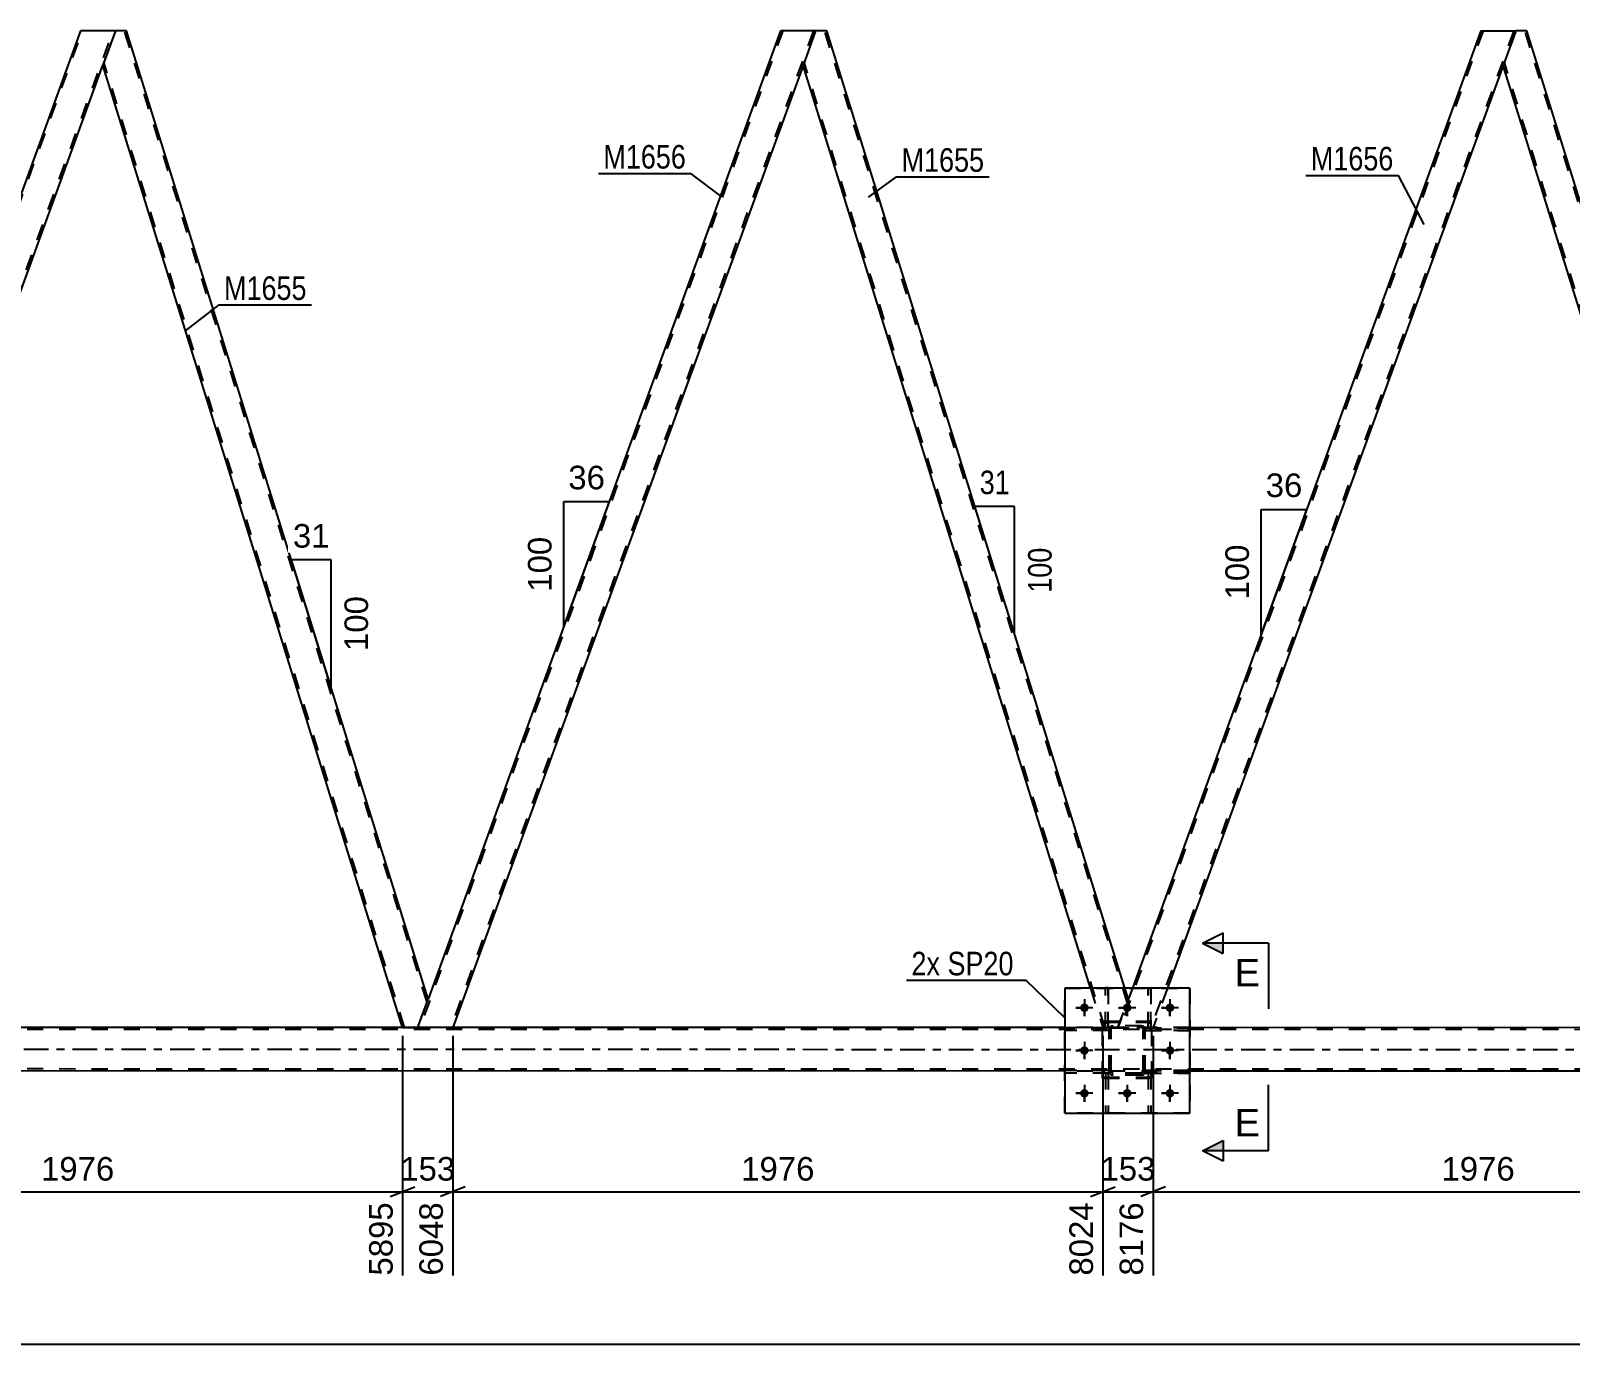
# Model space of a CAD drawing. Header units: millimetres. Extents: x 0 to 841, y 0 to 594.
# Drawn here: x 213.3 to 400.5, y 288 to 447.6 of the extents above; entities that cross this region are included whole.
import ezdxf

# ---------------------------------------------------------------- set-up
doc = ezdxf.new("R2010")
doc.units = ezdxf.units.MM
doc.linetypes.add('DXK_LINE_DOT2', pattern=[3.9198, 1.9599, -1.9599])
doc.linetypes.add('DXK_LINE_DOT3', pattern=[5.9187, 2.979, -0.9799, 0.9799, -0.9799])
doc.styles.add('Arial', font='ARIAL.TTF', dxfattribs={"height": 0.2})
doc.styles.add('Arial Narrow', font='ARIALN.TTF', dxfattribs={"height": 0.2})

# ---------------------------------------------------------------- blocks, each defined once
blk = doc.blocks.new('Part-318464264-3298 - 2863')
at = {"color": 7, "linetype": 'DXK_LINE_DOT2'}
for p, q in [((349.59, 327.2), (343.59, 327.2)), ((343.59, 320.4), (343.59, 327.2)), ((349.59, 320.4), (349.59, 327.2)), ((349.59, 320.4), (343.59, 320.4))]:
    blk.add_line(p, q, dxfattribs=at)
blk = doc.blocks.new('Bolt-318464264-2976 - 2863')
at = {"linetype": 'Continuous'}
for points in [[(341.91, 328.86, -1), (340.87, 328.86, -1)], [(347.11, 328.86, -1), (346.07, 328.86, -1)], [(352.31, 328.86, -1), (351.27, 328.86, -1)], [(341.91, 323.66, -1), (340.87, 323.66, -1)], [(352.31, 323.66, -1), (351.27, 323.66, -1)], [(341.91, 318.46, -1), (340.87, 318.46, -1)], [(347.11, 318.46, -1), (346.07, 318.46, -1)], [(352.31, 318.46, -1), (351.27, 318.46, -1)]]:
    blk.add_hatch(color=1, dxfattribs=at).paths.add_polyline_path(points)
at = {"color": 1, "linetype": 'Continuous'}
for p, q in [((341.39, 329.9), (341.39, 327.82)), ((346.59, 329.9), (346.59, 327.82)), ((351.79, 329.9), (351.79, 327.82)), ((342.43, 328.86), (340.35, 328.86)), ((347.63, 328.86), (345.55, 328.86)), ((352.83, 328.86), (350.75, 328.86)), ((341.39, 324.7), (341.39, 322.62)), ((351.79, 324.7), (351.79, 322.62)), ((342.43, 323.66), (340.35, 323.66)), ((352.83, 323.66), (350.75, 323.66)), ((342.43, 318.46), (340.35, 318.46)), ((341.39, 319.5), (341.39, 317.42)), ((347.63, 318.46), (345.55, 318.46)), ((346.59, 319.5), (346.59, 317.42)), ((352.83, 318.46), (350.75, 318.46)), ((351.79, 319.5), (351.79, 317.42))]:
    blk.add_line(p, q, dxfattribs=at)
blk = doc.blocks.new('Part-318464264-3256 - 2863')
at = {"color": 7, "linetype": 'DXK_LINE_DOT2'}
for p, q in [((344.26, 320.9), (343.94, 320.9)), ((343.94, 320.9), (343.94, 316.07)), ((343.94, 320.3), (344.26, 320.3)), ((344.26, 320.9), (344.26, 316.07)), ((343.94, 316.07), (344.26, 316.07))]:
    blk.add_line(p, q, dxfattribs=at)
blk = doc.blocks.new('Bolt-318464264-2975 - 2863')
at = {"color": 1, "linetype": 'Continuous'}
for p, q in [((341.39, 329.9), (341.39, 329.21)), ((346.59, 329.9), (346.59, 329.21)), ((351.79, 329.9), (351.79, 329.21)), ((340.35, 328.86), (341.04, 328.86)), ((341.39, 327.82), (341.39, 328.52)), ((342.43, 328.86), (341.74, 328.86)), ((345.55, 328.86), (346.24, 328.86)), ((346.59, 327.82), (346.59, 328.52)), ((347.63, 328.86), (346.94, 328.86)), ((350.75, 328.86), (351.44, 328.86)), ((351.79, 327.82), (351.79, 328.52)), ((352.83, 328.86), (352.14, 328.86)), ((341.39, 324.7), (341.39, 324.01)), ((351.79, 324.7), (351.79, 324.01)), ((340.35, 323.66), (341.04, 323.66)), ((341.39, 322.62), (341.39, 323.32)), ((342.43, 323.66), (341.74, 323.66)), ((350.75, 323.66), (351.44, 323.66)), ((351.79, 322.62), (351.79, 323.32)), ((352.83, 323.66), (352.14, 323.66)), ((340.35, 318.46), (341.04, 318.46)), ((341.39, 319.5), (341.39, 318.81)), ((342.43, 318.46), (341.74, 318.46)), ((345.55, 318.46), (346.24, 318.46)), ((346.59, 319.5), (346.59, 318.81)), ((347.63, 318.46), (346.94, 318.46)), ((350.75, 318.46), (351.44, 318.46)), ((351.79, 319.5), (351.79, 318.81)), ((352.83, 318.46), (352.14, 318.46)), ((341.39, 317.42), (341.39, 318.12)), ((346.59, 317.42), (346.59, 318.12)), ((351.79, 317.42), (351.79, 318.12))]:
    blk.add_line(p, q, dxfattribs=at)
blk = doc.blocks.new('Part-318464264-2989 - 2863')
at = {"color": 7, "linetype": 'DXK_LINE_DOT2'}
for p, q in [((344.39, 326.43), (338.99, 326.43)), ((338.99, 326.43), (338.99, 326.11)), ((344.39, 326.11), (338.99, 326.11)), ((343.79, 326.11), (343.79, 326.43)), ((344.39, 326.11), (344.39, 326.43))]:
    blk.add_line(p, q, dxfattribs=at)
blk = doc.blocks.new('Part-318464264-2990 - 2863')
at = {"color": 7, "linetype": 'DXK_LINE_DOT2'}
for p, q in [((354.19, 321.22), (348.79, 321.22)), ((348.79, 321.22), (348.79, 320.9)), ((348.79, 320.9), (354.19, 320.9)), ((349.39, 320.9), (349.39, 321.22)), ((354.19, 320.9), (354.19, 321.22))]:
    blk.add_line(p, q, dxfattribs=at)
blk = doc.blocks.new('Part-318464264-3037 - 2863')
at = {"color": 7, "linetype": 'DXK_LINE_DOT2'}
for p, q in [((755.73, 326.16), (70.41, 326.23)), ((354.19, 326.44), (338.99, 326.44)), ((755.73, 321.36), (70.41, 321.43)), ((354.19, 321.16), (338.99, 321.16))]:
    blk.add_line(p, q, dxfattribs=at)
at = {"color": 2, "linetype": 'Continuous'}
for p, q in [((338.99, 326.44), (183.92, 326.46)), ((594.39, 326.42), (354.19, 326.44)), ((338.99, 321.16), (183.92, 321.18)), ((594.39, 321.14), (354.19, 321.16))]:
    blk.add_line(p, q, dxfattribs=at)
at = {"color": 7, "linetype": 'DXK_LINE_DOT3'}
blk.add_line((70.41, 323.83), (755.73, 323.76), dxfattribs=at)
blk = doc.blocks.new('Part-318464264-3041 - 2863')
at = {"color": 7, "linetype": 'DXK_LINE_DOT2'}
for p, q in [((354.19, 326.42), (348.79, 326.42)), ((348.79, 326.42), (348.79, 326.1)), ((348.79, 326.1), (354.19, 326.1)), ((349.39, 326.1), (349.39, 326.42)), ((354.19, 326.1), (354.19, 326.42))]:
    blk.add_line(p, q, dxfattribs=at)
blk = doc.blocks.new('Part-318464264-3042 - 2863')
at = {"color": 7, "linetype": 'DXK_LINE_DOT2'}
for p, q in [((344.39, 326.18), (344.43, 326.37)), ((344.43, 326.37), (344.39, 326.18)), ((344.39, 321.14), (344.39, 326.18)), ((344.63, 326.18), (344.65, 326.28)), ((344.63, 321.14), (344.63, 326.18)), ((344.65, 326.28), (344.7, 326.35)), ((344.69, 326.63), (344.87, 326.66)), ((344.87, 326.66), (344.69, 326.63)), ((344.7, 326.35), (344.78, 326.41)), ((344.78, 326.41), (344.87, 326.42)), ((348.31, 326.66), (344.87, 326.66)), ((344.87, 326.42), (348.31, 326.42)), ((348.31, 326.66), (348.49, 326.63)), ((348.49, 326.63), (348.31, 326.66)), ((348.31, 326.42), (348.4, 326.41)), ((348.4, 326.41), (348.48, 326.35)), ((348.48, 326.35), (348.53, 326.28)), ((348.53, 326.28), (348.55, 326.18)), ((348.55, 321.14), (348.55, 326.18)), ((348.75, 326.37), (348.79, 326.18)), ((348.79, 326.18), (348.75, 326.37)), ((348.79, 321.14), (348.79, 326.18)), ((344.43, 320.96), (344.39, 321.14)), ((344.39, 321.14), (344.43, 320.96)), ((344.65, 321.05), (344.63, 321.14)), ((344.7, 320.97), (344.65, 321.05)), ((344.87, 320.66), (344.69, 320.7)), ((344.69, 320.7), (344.87, 320.66)), ((344.78, 320.92), (344.7, 320.97)), ((344.87, 320.9), (344.78, 320.92)), ((348.31, 320.9), (344.87, 320.9)), ((348.31, 320.66), (344.87, 320.66)), ((348.4, 320.92), (348.31, 320.9)), ((348.49, 320.7), (348.31, 320.66)), ((348.31, 320.66), (348.49, 320.7)), ((348.48, 320.97), (348.4, 320.92)), ((348.53, 321.05), (348.48, 320.97)), ((348.55, 321.14), (348.53, 321.05)), ((348.79, 321.14), (348.75, 320.96)), ((348.75, 320.96), (348.79, 321.14))]:
    blk.add_line(p, q, dxfattribs=at)
at = {"color": 7, "linetype": 'DXK_LINE_DOT3'}
blk.add_line((346.59, 323.66), (346.59, 323.66), dxfattribs=at)
at = {"color": 7, "linetype": 'DXK_LINE_DOT2'}
for centre, start, end in [((344.87, 326.18), 112.4946, 157.4946), ((344.87, 326.18), 112.4946, 157.4946), ((348.31, 326.18), 22.4946, 67.4946), ((348.31, 326.18), 22.4946, 67.4946), ((344.87, 321.14), 202.4946, 247.4946), ((344.87, 321.14), 202.4946, 247.4946), ((348.31, 321.14), 292.4946, 337.4946), ((348.31, 321.14), 292.4946, 337.4946)]:
    blk.add_arc(centre, 0.48, start, end, dxfattribs=at)
blk = doc.blocks.new('Part-318464264-3169 - 2863')
at = {"color": 7, "linetype": 'DXK_LINE_DOT2'}
for p, q in [((343.94, 320.9), (344.26, 320.9)), ((343.94, 320.9), (343.94, 316.07)), ((343.94, 320.3), (344.26, 320.3)), ((344.26, 320.9), (344.26, 316.07)), ((344.26, 316.07), (343.94, 316.07))]:
    blk.add_line(p, q, dxfattribs=at)
blk = doc.blocks.new('Part-318464264-3185 - 2863')
at = {"color": 7, "linetype": 'DXK_LINE_DOT2'}
for p, q in [((338.99, 316.06), (338.99, 331.26)), ((338.99, 331.26), (354.19, 331.26)), ((354.19, 331.26), (354.19, 316.06)), ((354.19, 316.06), (338.99, 316.06))]:
    blk.add_line(p, q, dxfattribs=at)
blk = doc.blocks.new('Part-318464264-3167 - 2863')
at = {"color": 2, "linetype": 'Continuous'}
for p, q in [((349.14, 331.26), (349.14, 331.26)), ((349.46, 331.26), (349.14, 331.26)), ((349.46, 331.26), (349.46, 331.26))]:
    blk.add_line(p, q, dxfattribs=at)
at = {"color": 7, "linetype": 'DXK_LINE_DOT2'}
for p, q in [((349.14, 326.42), (349.14, 331.26)), ((349.46, 326.42), (349.46, 331.26)), ((349.14, 327.02), (349.46, 327.02)), ((349.46, 326.42), (349.14, 326.42))]:
    blk.add_line(p, q, dxfattribs=at)
blk = doc.blocks.new('Part-318464264-3168 - 2863')
at = {"color": 2, "linetype": 'Continuous'}
for p, q in [((343.94, 331.26), (343.94, 331.27)), ((344.26, 331.27), (343.94, 331.27)), ((344.26, 331.26), (344.26, 331.27))]:
    blk.add_line(p, q, dxfattribs=at)
at = {"color": 7, "linetype": 'DXK_LINE_DOT2'}
for p, q in [((343.94, 326.42), (343.94, 331.26)), ((344.26, 326.42), (344.26, 331.26)), ((343.94, 327.02), (344.26, 327.02)), ((344.26, 326.42), (343.94, 326.42))]:
    blk.add_line(p, q, dxfattribs=at)
blk = doc.blocks.new('Part-318464264-3170 - 2863')
at = {"color": 7, "linetype": 'DXK_LINE_DOT2'}
for p, q in [((349.14, 326.42), (349.14, 331.26)), ((349.14, 331.26), (349.46, 331.26)), ((349.46, 331.26), (349.46, 326.42)), ((349.14, 327.02), (349.46, 327.02)), ((349.46, 326.42), (349.14, 326.42))]:
    blk.add_line(p, q, dxfattribs=at)
blk = doc.blocks.new('Part-318464264-3190 - 2863')
at = {"color": 2, "linetype": 'Continuous'}
for p, q in [((338.99, 331.26), (338.99, 316.06)), ((354.19, 331.26), (338.99, 331.26)), ((354.19, 316.06), (354.19, 331.26)), ((338.99, 316.06), (354.19, 316.06))]:
    blk.add_line(p, q, dxfattribs=at)
blk = doc.blocks.new('Part-318464264-3211 - 2863')
at = {"color": 2, "linetype": 'Continuous'}
for p, q in [((308.71, 447.62), (307.18, 443.41)), ((310.06, 447.62), (308.71, 447.62)), ((346.31, 331.26), (310.06, 447.62)), ((342.12, 331.26), (307.18, 443.41))]:
    blk.add_line(p, q, dxfattribs=at)
at = {"color": 7, "linetype": 'DXK_LINE_DOT2'}
for p, q in [((346.6, 329.54), (309.81, 447.62)), ((343.88, 326.44), (307.31, 443.79)), ((342.12, 331.26), (343.63, 326.44)), ((345.47, 326.44), (346.74, 329.91)), ((346.74, 329.91), (346.31, 331.26)), ((343.63, 326.44), (345.47, 326.44))]:
    blk.add_line(p, q, dxfattribs=at)
blk = doc.blocks.new('Part-318464264-3231 - 2863')
at = {"color": 7, "linetype": 'DXK_LINE_DOT2'}
for p, q in [((175.46, 326.46), (219.57, 447.62)), ((179.21, 326.46), (223.32, 447.62)), ((219.57, 447.62), (219.59, 447.62)), ((223.57, 447.62), (222.04, 443.42)), ((175.2, 326.46), (176.96, 331.28)), ((179.46, 326.46), (181.22, 331.28)), ((179.46, 326.46), (175.2, 326.46))]:
    blk.add_line(p, q, dxfattribs=at)
at = {"color": 2, "linetype": 'Continuous'}
for p, q in [((219.32, 447.62), (176.96, 331.28)), ((223.57, 447.62), (219.32, 447.62)), ((181.22, 331.28), (222.04, 443.42))]:
    blk.add_line(p, q, dxfattribs=at)
blk = doc.blocks.new('Part-318464264-3246 - 2863')
at = {"color": 2, "linetype": 'Continuous'}
for p, q in [((223.57, 447.62), (222.04, 443.42)), ((224.93, 447.62), (223.57, 447.62)), ((261.6, 329.92), (224.93, 447.62)), ((258.49, 326.45), (222.04, 443.42)), ((260.34, 326.45), (261.6, 329.92))]:
    blk.add_line(p, q, dxfattribs=at)
at = {"color": 7, "linetype": 'DXK_LINE_DOT2'}
for p, q in [((261.47, 329.55), (224.68, 447.62)), ((258.74, 326.45), (222.18, 443.79)), ((258.49, 326.45), (260.34, 326.45))]:
    blk.add_line(p, q, dxfattribs=at)
blk = doc.blocks.new('Part-318464264-3253 - 2863')
at = {"color": 7, "linetype": 'DXK_LINE_DOT2'}
for p, q in [((344.39, 321.23), (338.99, 321.23)), ((338.99, 320.91), (338.99, 321.23)), ((344.39, 320.91), (338.99, 320.91)), ((343.79, 320.91), (343.79, 321.23)), ((344.39, 321.23), (344.39, 320.91))]:
    blk.add_line(p, q, dxfattribs=at)
blk = doc.blocks.new('Part-318464264-3254 - 2863')
at = {"color": 7, "linetype": 'DXK_LINE_DOT2'}
for p, q in [((344.39, 326.43), (338.99, 326.43)), ((338.99, 326.11), (338.99, 326.43)), ((344.39, 326.11), (338.99, 326.11)), ((343.79, 326.11), (343.79, 326.43)), ((344.39, 326.43), (344.39, 326.11))]:
    blk.add_line(p, q, dxfattribs=at)
blk = doc.blocks.new('Part-318464264-3255 - 2863')
at = {"color": 7, "linetype": 'DXK_LINE_DOT2'}
for p, q in [((349.46, 320.9), (349.14, 320.9)), ((349.14, 320.9), (349.14, 316.06)), ((349.14, 320.3), (349.46, 320.3)), ((349.46, 320.9), (349.46, 316.06)), ((349.14, 316.06), (349.46, 316.06))]:
    blk.add_line(p, q, dxfattribs=at)
blk = doc.blocks.new('Part-318464264-3263 - 2863')
at = {"color": 7, "linetype": 'DXK_LINE_DOT2'}
for p, q in [((389.85, 447.62), (345.73, 326.44)), ((393.59, 447.62), (349.47, 326.44)), ((389.85, 447.62), (389.86, 447.62)), ((393.85, 447.62), (392.31, 443.4)), ((347.23, 331.26), (345.47, 326.44)), ((351.49, 331.26), (349.73, 326.44)), ((349.73, 326.44), (345.47, 326.44))]:
    blk.add_line(p, q, dxfattribs=at)
at = {"color": 2, "linetype": 'Continuous'}
for p, q in [((389.59, 447.62), (347.23, 331.26)), ((389.59, 447.62), (393.85, 447.62)), ((392.31, 443.4), (351.49, 331.26))]:
    blk.add_line(p, q, dxfattribs=at)
blk = doc.blocks.new('Part-318464264-3283 - 2863')
at = {"color": 7, "linetype": 'DXK_LINE_DOT2'}
for p, q in [((348.79, 320.9), (348.79, 321.22)), ((348.79, 321.22), (354.19, 321.22)), ((354.19, 320.9), (348.79, 320.9)), ((349.39, 320.9), (349.39, 321.22)), ((354.19, 321.22), (354.19, 320.9))]:
    blk.add_line(p, q, dxfattribs=at)
blk = doc.blocks.new('Part-318464264-3284 - 2863')
at = {"color": 7, "linetype": 'DXK_LINE_DOT2'}
for p, q in [((348.79, 326.1), (348.79, 326.42)), ((348.79, 326.42), (354.19, 326.42)), ((354.19, 326.1), (348.79, 326.1)), ((349.39, 326.1), (349.39, 326.42)), ((354.19, 326.42), (354.19, 326.1))]:
    blk.add_line(p, q, dxfattribs=at)
blk = doc.blocks.new('Part-318464264-3296 - 2863')
at = {"color": 2, "linetype": 'Continuous'}
for p, q in [((393.85, 447.62), (392.31, 443.4)), ((395.19, 447.62), (393.85, 447.62)), ((431.87, 329.9), (395.19, 447.62)), ((428.76, 326.43), (392.31, 443.4)), ((431.87, 329.9), (431.6, 329.16)), ((431.6, 329.16), (430.61, 326.43))]:
    blk.add_line(p, q, dxfattribs=at)
at = {"color": 7, "linetype": 'DXK_LINE_DOT2'}
for p, q in [((431.73, 329.53), (394.94, 447.62)), ((429.01, 326.43), (392.45, 443.78)), ((431.85, 329.85), (431.6, 329.16)), ((428.76, 326.43), (430.61, 326.43))]:
    blk.add_line(p, q, dxfattribs=at)
blk = doc.blocks.new('Part-318464264-3297 - 2863')
at = {"color": 7, "linetype": 'DXK_LINE_DOT2'}
for p, q in [((349.59, 327.06), (343.59, 327.07)), ((343.59, 320.27), (343.59, 327.07)), ((349.59, 320.26), (349.59, 327.06)), ((349.59, 320.26), (343.59, 320.27))]:
    blk.add_line(p, q, dxfattribs=at)
blk = doc.blocks.new('Part-318464264-3299 - 2863')
at = {"color": 7, "linetype": 'DXK_LINE_DOT2'}
for p, q in [((344.39, 326.18), (344.43, 326.37)), ((344.43, 326.37), (344.39, 326.18)), ((344.39, 321.14), (344.39, 326.18)), ((344.63, 326.18), (344.65, 326.28)), ((344.63, 321.14), (344.63, 326.18)), ((344.65, 326.28), (344.7, 326.35)), ((344.69, 326.63), (344.87, 326.66)), ((344.87, 326.66), (344.69, 326.63)), ((344.7, 326.35), (344.78, 326.41)), ((344.78, 326.41), (344.87, 326.42)), ((348.31, 326.66), (344.87, 326.66)), ((344.87, 326.42), (348.31, 326.42)), ((348.31, 326.66), (348.49, 326.63)), ((348.49, 326.63), (348.31, 326.66)), ((348.31, 326.42), (348.4, 326.41)), ((348.4, 326.41), (348.48, 326.35)), ((348.48, 326.35), (348.53, 326.28)), ((348.53, 326.28), (348.55, 326.18)), ((348.55, 321.14), (348.55, 326.18)), ((348.75, 326.37), (348.79, 326.18)), ((348.79, 326.18), (348.75, 326.37)), ((348.79, 321.14), (348.79, 326.18)), ((344.43, 320.96), (344.39, 321.14)), ((344.39, 321.14), (344.43, 320.96)), ((344.65, 321.05), (344.63, 321.14)), ((344.7, 320.97), (344.65, 321.05)), ((344.87, 320.66), (344.69, 320.7)), ((344.69, 320.7), (344.87, 320.66)), ((344.78, 320.92), (344.7, 320.97)), ((344.87, 320.9), (344.78, 320.92)), ((348.31, 320.9), (344.87, 320.9)), ((348.31, 320.66), (344.87, 320.66)), ((348.4, 320.92), (348.31, 320.9)), ((348.49, 320.7), (348.31, 320.66)), ((348.31, 320.66), (348.49, 320.7)), ((348.48, 320.97), (348.4, 320.92)), ((348.53, 321.05), (348.48, 320.97)), ((348.55, 321.14), (348.53, 321.05)), ((348.79, 321.14), (348.75, 320.96)), ((348.75, 320.96), (348.79, 321.14))]:
    blk.add_line(p, q, dxfattribs=at)
at = {"color": 7, "linetype": 'DXK_LINE_DOT3'}
blk.add_line((346.59, 323.66), (346.59, 323.66), dxfattribs=at)
at = {"color": 7, "linetype": 'DXK_LINE_DOT2'}
for centre, start, end in [((344.87, 326.18), 112.4946, 157.4946), ((344.87, 326.18), 112.4946, 157.4946), ((348.31, 326.18), 22.4946, 67.4946), ((348.31, 326.18), 22.4946, 67.4946), ((344.87, 321.14), 202.4946, 247.4946), ((344.87, 321.14), 202.4946, 247.4946), ((348.31, 321.14), 292.4946, 337.4946), ((348.31, 321.14), 292.4946, 337.4946)]:
    blk.add_arc(centre, 0.48, start, end, dxfattribs=at)
blk = doc.blocks.new('Part-318464264-3300 - 2863')
at = {"color": 7, "linetype": 'DXK_LINE_DOT2'}
for p, q in [((349.14, 320.9), (349.46, 320.9)), ((349.14, 320.9), (349.14, 316.06)), ((349.14, 320.3), (349.46, 320.3)), ((349.46, 320.9), (349.46, 316.06)), ((349.46, 316.06), (349.14, 316.06))]:
    blk.add_line(p, q, dxfattribs=at)
blk = doc.blocks.new('Part-318464264-3301 - 2863')
at = {"color": 7, "linetype": 'DXK_LINE_DOT2'}
for p, q in [((343.94, 326.42), (343.94, 331.27)), ((343.94, 331.27), (344.26, 331.27)), ((344.26, 331.27), (344.26, 326.42)), ((343.94, 327.02), (344.26, 327.02)), ((344.26, 326.42), (343.94, 326.42))]:
    blk.add_line(p, q, dxfattribs=at)
blk = doc.blocks.new('Part-318464264-3302 - 2863')
at = {"color": 7, "linetype": 'DXK_LINE_DOT2'}
for p, q in [((344.39, 321.23), (338.99, 321.23)), ((338.99, 321.23), (338.99, 320.91)), ((344.39, 320.91), (338.99, 320.91)), ((343.79, 320.91), (343.79, 321.23)), ((344.39, 320.91), (344.39, 321.23))]:
    blk.add_line(p, q, dxfattribs=at)
blk = doc.blocks.new('Part-318464264-3307 - 2863')
at = {"color": 7, "linetype": 'DXK_LINE_DOT2'}
for p, q in [((304.71, 447.62), (260.59, 326.45)), ((308.45, 447.62), (264.34, 326.45)), ((304.71, 447.62), (304.73, 447.62)), ((308.71, 447.62), (307.18, 443.41)), ((260.34, 326.45), (261.6, 329.92)), ((264.59, 326.45), (260.34, 326.45))]:
    blk.add_line(p, q, dxfattribs=at)
at = {"color": 2, "linetype": 'Continuous'}
for p, q in [((304.45, 447.62), (261.6, 329.92)), ((308.71, 447.62), (304.45, 447.62)), ((307.18, 443.41), (264.59, 326.45))]:
    blk.add_line(p, q, dxfattribs=at)
blk = doc.blocks.new('StraightDimension-318464264-3967 - 2863')
at = {"color": 7, "linetype": 'Continuous'}
for p, q in [((258.49, 325.45), (258.49, 296.3)), ((264.59, 325.45), (264.59, 296.3)), ((256.99, 305.9), (259.99, 307.1)), ((266.09, 307.1), (263.09, 305.9)), ((258.49, 306.5), (264.59, 306.5))]:
    blk.add_line(p, q, dxfattribs=at)
at = {"color": 0}
blk.add_wipeout([(265.48, 307.25), (265.48, 311.45), (257.61, 311.45), (257.61, 307.25)], dxfattribs=at)
at = {"color": 0, "linetype": 'Continuous'}
blk.add_wipeout([(263.99, 305.8), (259.79, 305.8), (259.79, 295.7), (263.99, 295.7)], dxfattribs=at)
at = {"color": 3, "style": 'Arial'}
blk.add_text('153', height=2.865, dxfattribs=at).set_placement((258.21, 307.85))
at = {"color": 3, "linetype": 'Continuous', "style": 'Arial'}
blk.add_text('6048', height=2.865, rotation=90.0002, dxfattribs=at).set_placement((263.39, 296.3))
blk = doc.blocks.new('StraightDimension-318464264-3995 - 2863')
at = {"color": 7, "linetype": 'Continuous'}
for p, q in [((343.63, 325.44), (343.63, 296.3)), ((349.73, 325.44), (349.73, 296.3)), ((342.13, 305.9), (345.13, 307.1)), ((351.23, 307.1), (348.23, 305.9)), ((343.63, 306.5), (349.73, 306.5))]:
    blk.add_line(p, q, dxfattribs=at)
at = {"color": 0}
blk.add_wipeout([(350.61, 307.25), (350.61, 311.45), (342.74, 311.45), (342.74, 307.25)], dxfattribs=at)
at = {"color": 0, "linetype": 'Continuous'}
blk.add_wipeout([(349.13, 305.8), (344.93, 305.8), (344.93, 295.7), (349.13, 295.7)], dxfattribs=at)
at = {"color": 3, "style": 'Arial'}
blk.add_text('153', height=2.865, dxfattribs=at).set_placement((343.34, 307.85))
at = {"color": 3, "linetype": 'Continuous', "style": 'Arial'}
blk.add_text('8176', height=2.865, rotation=90.0002, dxfattribs=at).set_placement((348.53, 296.3))
blk = doc.blocks.new('StraightDimension-318464264-4288 - 2863')
at = {"color": 7, "linetype": 'Continuous'}
blk.add_line((61.15, 287.96), (800.02, 287.96), dxfattribs=at)
blk = doc.blocks.new('StraightDimension-318464264-3953 - 2863')
at = {"color": 7, "linetype": 'Continuous'}
for p, q in [((179.46, 325.46), (179.46, 296.3)), ((258.49, 325.45), (258.49, 296.3)), ((180.96, 307.1), (177.96, 305.9)), ((256.99, 305.9), (259.99, 307.1)), ((179.46, 306.5), (258.49, 306.5))]:
    blk.add_line(p, q, dxfattribs=at)
at = {"color": 0}
blk.add_wipeout([(224.02, 307.25), (224.02, 311.45), (213.93, 311.45), (213.93, 307.25)], dxfattribs=at)
at = {"color": 0, "linetype": 'Continuous'}
blk.add_wipeout([(257.89, 305.8), (253.69, 305.8), (253.69, 295.7), (257.89, 295.7)], dxfattribs=at)
at = {"color": 3, "style": 'Arial'}
blk.add_text('1976', height=2.865, dxfattribs=at).set_placement((214.53, 307.85))
at = {"color": 3, "linetype": 'Continuous', "style": 'Arial'}
blk.add_text('5895', height=2.865, rotation=90.0002, dxfattribs=at).set_placement((257.29, 296.3))
blk = doc.blocks.new('AngleDimension-318464264-3462 - 2863')
at = {"color": 7, "linetype": 'Continuous'}
for p, q in [((332.9, 389.79), (328.08, 389.79)), ((332.9, 374.32), (328.08, 389.79)), ((332.9, 374.32), (332.9, 389.79)), ((333.1, 373.68), (332.9, 374.32))]:
    blk.add_line(p, q, dxfattribs=at)
at = {"color": 0}
for points in [[(332.92, 390.69), (332.92, 394.89), (328.06, 394.89), (328.06, 390.69)], [(338, 385.4), (333.8, 385.4), (333.8, 378.71), (338, 378.71)]]:
    blk.add_wipeout(points, dxfattribs=at)
at = {"color": 3, "style": 'Arial Narrow'}
blk.add_text('31', height=2.863, dxfattribs=at).set_placement((328.66, 391.29))
blk.add_text('100', height=2.863, rotation=90.0002, dxfattribs=at).set_placement((337.4, 379.31))
blk = doc.blocks.new('AngleDimension-318464264-3806 - 2863')
at = {"color": 7, "linetype": 'Continuous'}
for p, q in [((362.89, 389.44), (368.43, 389.44)), ((362.89, 374.21), (368.43, 389.44)), ((362.89, 374.21), (362.89, 389.44)), ((363.96, 377.17), (368.43, 389.44))]:
    blk.add_line(p, q, dxfattribs=at)
at = {"color": 0}
for points in [[(368.48, 390.34), (368.48, 394.54), (362.83, 394.54), (362.83, 390.34)], [(361.99, 385.76), (357.79, 385.76), (357.79, 377.89), (361.99, 377.89)]]:
    blk.add_wipeout(points, dxfattribs=at)
at = {"color": 3, "style": 'Arial'}
blk.add_text('36', height=2.865, dxfattribs=at).set_placement((363.43, 390.94))
blk.add_text('100', height=2.865, rotation=90.0002, dxfattribs=at).set_placement((361.39, 378.49))
blk = doc.blocks.new('AngleDimension-318464264-3900 - 2863')
at = {"color": 7, "linetype": 'Continuous'}
for p, q in [((248.14, 373.11), (244.97, 383.29)), ((249.79, 383.29), (244.97, 383.29)), ((249.79, 367.82), (244.97, 383.29)), ((249.79, 367.82), (249.79, 383.29))]:
    blk.add_line(p, q, dxfattribs=at)
at = {"color": 0}
for points in [[(250.21, 384.19), (250.21, 388.39), (244.56, 388.39), (244.56, 384.19)], [(254.89, 379.49), (250.69, 379.49), (250.69, 371.62), (254.89, 371.62)]]:
    blk.add_wipeout(points, dxfattribs=at)
at = {"color": 3, "style": 'Arial'}
blk.add_text('31', height=2.865, dxfattribs=at).set_placement((245.16, 384.79))
blk.add_text('100', height=2.865, rotation=90.0002, dxfattribs=at).set_placement((254.29, 372.22))
blk = doc.blocks.new('AngleDimension-318464264-3911 - 2863')
at = {"color": 7, "linetype": 'Continuous'}
for p, q in [((278.1, 390.38), (283.64, 390.38)), ((278.1, 375.16), (283.64, 390.38)), ((278.1, 375.16), (278.1, 390.38)), ((278.72, 376.87), (283.64, 390.38))]:
    blk.add_line(p, q, dxfattribs=at)
at = {"color": 0}
for points in [[(283.69, 391.28), (283.69, 395.48), (278.04, 395.48), (278.04, 391.28)], [(277.2, 386.71), (273, 386.71), (273, 378.83), (277.2, 378.83)]]:
    blk.add_wipeout(points, dxfattribs=at)
at = {"color": 3, "style": 'Arial'}
blk.add_text('36', height=2.865, dxfattribs=at).set_placement((278.64, 391.88))
blk.add_text('100', height=2.865, rotation=90.0002, dxfattribs=at).set_placement((276.6, 379.43))
blk = doc.blocks.new('StraightDimension-318464264-3981 - 2863')
at = {"color": 7, "linetype": 'Continuous'}
for p, q in [((264.59, 325.45), (264.59, 296.3)), ((343.63, 325.44), (343.63, 296.3)), ((266.09, 307.1), (263.09, 305.9)), ((342.13, 305.9), (345.13, 307.1)), ((264.59, 306.5), (343.63, 306.5))]:
    blk.add_line(p, q, dxfattribs=at)
at = {"color": 0}
blk.add_wipeout([(309.16, 307.25), (309.16, 311.45), (299.06, 311.45), (299.06, 307.25)], dxfattribs=at)
at = {"color": 0, "linetype": 'Continuous'}
blk.add_wipeout([(343.03, 305.8), (338.83, 305.8), (338.83, 295.7), (343.03, 295.7)], dxfattribs=at)
at = {"color": 3, "style": 'Arial'}
blk.add_text('1976', height=2.865, dxfattribs=at).set_placement((299.66, 307.85))
at = {"color": 3, "linetype": 'Continuous', "style": 'Arial'}
blk.add_text('8024', height=2.865, rotation=90.0002, dxfattribs=at).set_placement((342.43, 296.3))
blk = doc.blocks.new('StraightDimension-318464264-4009 - 2863')
at = {"color": 7, "linetype": 'Continuous'}
for p, q in [((349.73, 325.44), (349.73, 296.3)), ((428.76, 325.43), (428.76, 294.08)), ((351.23, 307.1), (348.23, 305.9)), ((427.26, 305.9), (430.26, 307.1)), ((349.73, 306.5), (428.76, 306.5))]:
    blk.add_line(p, q, dxfattribs=at)
at = {"color": 0}
blk.add_wipeout([(394.29, 307.25), (394.29, 311.45), (384.2, 311.45), (384.2, 307.25)], dxfattribs=at)
at = {"color": 0, "linetype": 'Continuous'}
blk.add_wipeout([(428.16, 305.8), (423.96, 305.8), (423.96, 293.48), (428.16, 293.48)], dxfattribs=at)
at = {"color": 3, "style": 'Arial'}
blk.add_text('1976', height=2.865, dxfattribs=at).set_placement((384.8, 307.85))
at = {"color": 3, "linetype": 'Continuous', "style": 'Arial'}
blk.add_text('10152', height=2.865, rotation=90.0002, dxfattribs=at).set_placement((427.56, 294.08))
blk = doc.blocks.new('MarkSet-318464264-4404 - 2863')
at = {"color": 30, "linetype": 'Continuous'}
blk.add_line((338.99, 327.62), (334.28, 332.2), dxfattribs=at)
at = {"color": 0}
blk.add_wipeout([(323.84, 332.8), (323.84, 335.8), (320.36, 335.8), (320.36, 332.8)], dxfattribs=at)
blk.add_wipeout([(323.84, 332.8), (323.84, 335.8), (320.36, 335.8), (320.36, 332.8)], dxfattribs=at)
at = {"color": 3, "style": 'Arial Narrow'}
blk.add_text('2x', height=2.863, dxfattribs=at).set_placement((320.36, 332.8))
at = {"color": 0}
blk.add_wipeout([(332.78, 332.8), (332.78, 335.8), (324.74, 335.8), (324.74, 332.8)], dxfattribs=at)
blk.add_wipeout([(332.78, 332.8), (332.78, 335.8), (324.74, 335.8), (324.74, 332.8)], dxfattribs=at)
at = {"color": 30, "linetype": 'Continuous'}
blk.add_line((319.76, 332.2), (334.28, 332.2), dxfattribs=at)
at = {"color": 3, "style": 'Arial Narrow'}
blk.add_text('SP20', height=2.863, dxfattribs=at).set_placement((324.74, 332.8))
blk = doc.blocks.new('Mark-318464264-3207 - 2863')
at = {"color": 0}
blk.add_wipeout([(329.22, 430.48), (329.22, 433.48), (319.16, 433.48), (319.16, 430.48)], dxfattribs=at)
blk.add_wipeout([(329.22, 430.48), (329.22, 433.48), (319.16, 433.48), (319.16, 430.48)], dxfattribs=at)
at = {"color": 30, "linetype": 'Continuous'}
for p, q in [((315.15, 427.38), (318.56, 429.88)), ((318.56, 429.88), (329.82, 429.88))]:
    blk.add_line(p, q, dxfattribs=at)
at = {"color": 3, "style": 'Arial Narrow'}
blk.add_text('M1655', height=2.863, dxfattribs=at).set_placement((319.16, 430.48))
blk = doc.blocks.new('Mark-318464264-3242 - 2863')
at = {"color": 0}
blk.add_wipeout([(246.83, 414.9), (246.83, 417.9), (236.78, 417.9), (236.78, 414.9)], dxfattribs=at)
blk.add_wipeout([(246.83, 414.9), (246.83, 417.9), (236.78, 417.9), (236.78, 414.9)], dxfattribs=at)
at = {"color": 30, "linetype": 'Continuous'}
for p, q in [((232.1, 411.14), (236.18, 414.3)), ((236.18, 414.3), (247.43, 414.3))]:
    blk.add_line(p, q, dxfattribs=at)
at = {"color": 3, "style": 'Arial Narrow'}
blk.add_text('M1655', height=2.863, dxfattribs=at).set_placement((236.78, 414.9))
blk = doc.blocks.new('Mark-318464264-3259 - 2863')
at = {"color": 0}
blk.add_wipeout([(378.97, 430.64), (378.97, 433.64), (368.92, 433.64), (368.92, 430.64)], dxfattribs=at)
blk.add_wipeout([(378.97, 430.64), (378.97, 433.64), (368.92, 433.64), (368.92, 430.64)], dxfattribs=at)
at = {"color": 30, "linetype": 'Continuous'}
for p in [(368.32, 430.04), (382.69, 424.09)]:
    blk.add_line(p, (379.57, 430.04), dxfattribs=at)
at = {"color": 3, "style": 'Arial Narrow'}
blk.add_text('M1656', height=2.863, dxfattribs=at).set_placement((368.92, 430.64))
blk = doc.blocks.new('Mark-318464264-3303 - 2863')
at = {"color": 0}
blk.add_wipeout([(292.95, 430.87), (292.95, 433.87), (282.9, 433.87), (282.9, 430.87)], dxfattribs=at)
blk.add_wipeout([(292.95, 430.87), (292.95, 433.87), (282.9, 433.87), (282.9, 430.87)], dxfattribs=at)
at = {"color": 30, "linetype": 'Continuous'}
for p in [(282.3, 430.27), (297.14, 427.54)]:
    blk.add_line(p, (293.55, 430.27), dxfattribs=at)
at = {"color": 3, "style": 'Arial Narrow'}
blk.add_text('M1656', height=2.863, dxfattribs=at).set_placement((282.9, 430.87))
blk = doc.blocks.new('SectionMark-318464264-4372 - 2863')
at = {"linetype": 'Continuous'}
for points in [[(358.26, 336.71), (358.26, 335.46), (355.76, 336.71)], [(358.26, 312.72), (358.26, 311.47), (355.76, 311.47)]]:
    blk.add_hatch(color=6, dxfattribs=at).paths.add_polyline_path(points)
at = {"color": 6, "linetype": 'Continuous'}
for p, q in [((355.76, 336.71), (358.26, 337.96)), ((358.26, 335.46), (358.26, 337.96)), ((363.76, 336.71), (355.76, 336.71)), ((355.76, 336.71), (358.26, 335.46)), ((363.76, 336.71), (363.76, 328.71)), ((363.76, 311.47), (363.76, 319.47)), ((355.76, 311.47), (358.26, 312.72)), ((358.26, 312.72), (358.26, 310.22)), ((363.76, 311.47), (355.76, 311.47)), ((358.26, 310.22), (355.76, 311.47))]:
    blk.add_line(p, q, dxfattribs=at)
at = {"color": 0, "linetype": 'Continuous'}
for points in [[(362.76, 331.46), (362.76, 334.96), (359.64, 334.96), (359.64, 331.46)], [(362.76, 313.22), (362.76, 316.72), (359.64, 316.72), (359.64, 313.22)]]:
    blk.add_wipeout(points, dxfattribs=at)
at = {"color": 3, "linetype": 'Continuous', "style": 'Arial'}
for p in [(359.64, 331.46), (359.64, 313.22)]:
    blk.add_text('E', height=3.34, dxfattribs=at).set_placement(p)

msp = doc.modelspace()

# ---------------------------------------------------------------- block references
for name in ['Part-318464264-3231 - 2863', 'Part-318464264-3246 - 2863', 'Part-318464264-3307 - 2863', 'Part-318464264-3211 - 2863', 'Part-318464264-3263 - 2863', 'Part-318464264-3296 - 2863', 'Part-318464264-3185 - 2863', 'Part-318464264-3190 - 2863', 'Bolt-318464264-2976 - 2863', 'Bolt-318464264-2975 - 2863', 'Part-318464264-3168 - 2863', 'Part-318464264-3301 - 2863', 'Part-318464264-3167 - 2863', 'Part-318464264-3170 - 2863', 'Part-318464264-3037 - 2863', 'Part-318464264-2989 - 2863', 'Part-318464264-3254 - 2863', 'Part-318464264-3298 - 2863', 'Part-318464264-3297 - 2863', 'Part-318464264-3042 - 2863', 'Part-318464264-3299 - 2863', 'Part-318464264-3041 - 2863', 'Part-318464264-3284 - 2863', 'Part-318464264-3253 - 2863', 'Part-318464264-3302 - 2863', 'Part-318464264-3256 - 2863', 'Part-318464264-3169 - 2863', 'Part-318464264-2990 - 2863', 'Part-318464264-3283 - 2863', 'Part-318464264-3255 - 2863', 'Part-318464264-3300 - 2863']:
    msp.add_blockref(name, (0, 0))

# ---------------------------------------------------------------- next in the draw order: block references
for name in ['StraightDimension-318464264-3967 - 2863', 'StraightDimension-318464264-3995 - 2863']:
    msp.add_blockref(name, (0, 0))

# ---------------------------------------------------------------- next in the draw order: block references
msp.add_blockref('StraightDimension-318464264-4288 - 2863', (0, 0))

# ---------------------------------------------------------------- next in the draw order: block references
for name in ['Mark-318464264-3303 - 2863', 'Mark-318464264-3207 - 2863', 'Mark-318464264-3259 - 2863', 'Mark-318464264-3242 - 2863', 'AngleDimension-318464264-3911 - 2863', 'AngleDimension-318464264-3462 - 2863', 'AngleDimension-318464264-3806 - 2863', 'AngleDimension-318464264-3900 - 2863', 'MarkSet-318464264-4404 - 2863', 'StraightDimension-318464264-3953 - 2863', 'StraightDimension-318464264-3981 - 2863', 'StraightDimension-318464264-4009 - 2863']:
    msp.add_blockref(name, (0, 0))

# ---------------------------------------------------------------- next in the draw order: block references
msp.add_blockref('SectionMark-318464264-4372 - 2863', (0, 0))

doc.saveas('drawing.dxf')
